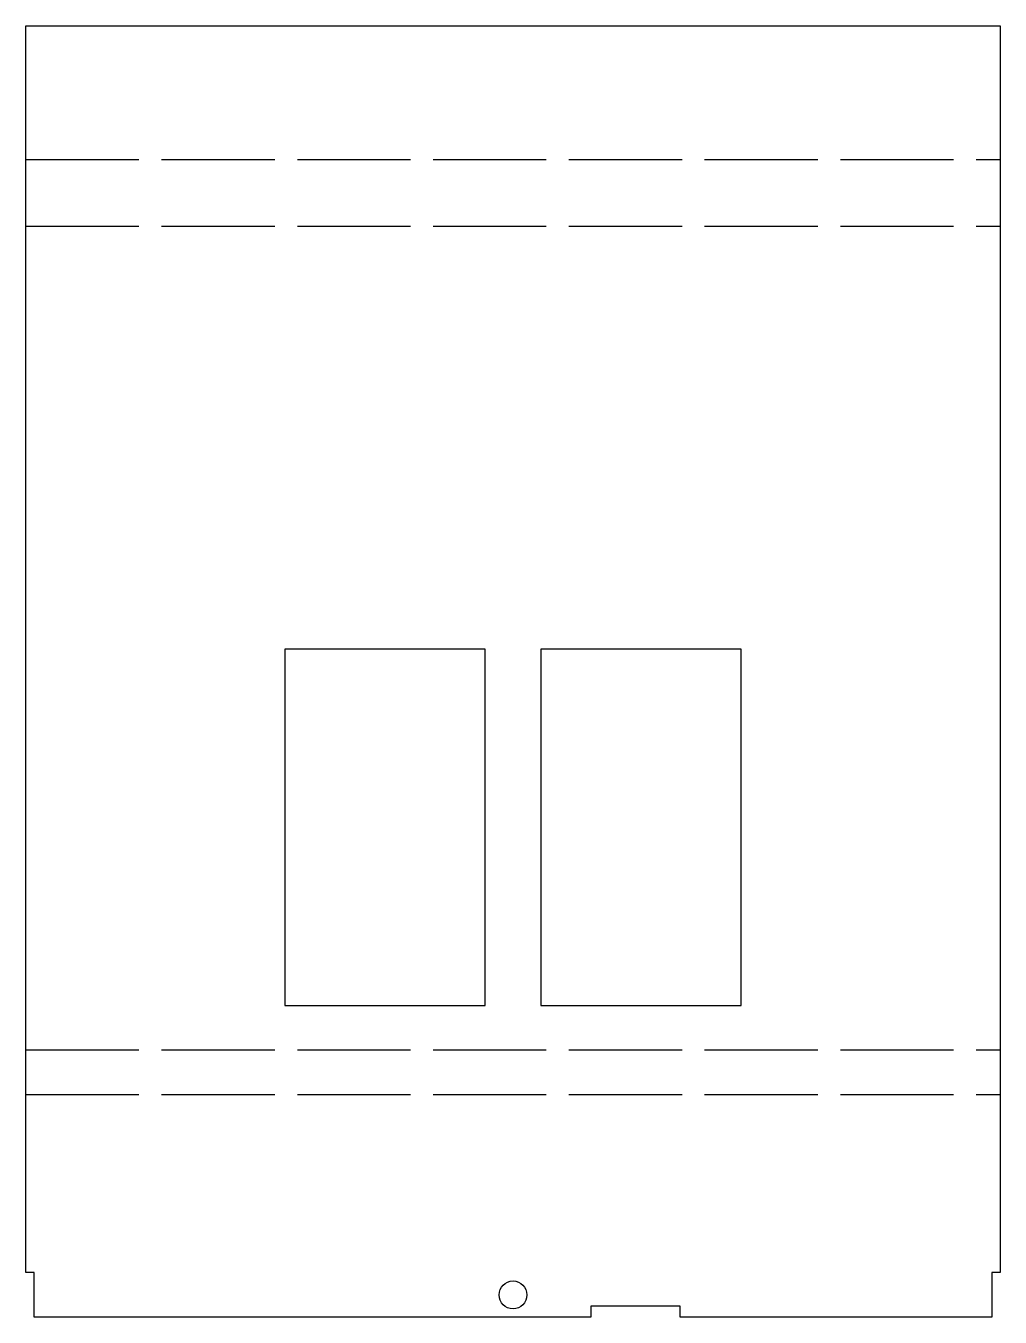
# Model space of a CAD drawing. Header units: inches. Extents: x 0 to 10.9, y 0 to 14.5.
import ezdxf

# ---------------------------------------------------------------- set-up
doc = ezdxf.new("R2010")
doc.units = ezdxf.units.IN
doc.header["$MEASUREMENT"] = 0
doc.linetypes.add('DASHED', pattern=[1.524, 1.27, -0.254])
doc.layers.add('BEND', color=1, linetype='DASHED')
doc.layers.add('CUT', color=7, linetype='CONTINUOUS')

msp = doc.modelspace()

# ---------------------------------------------------------------- linework, layer by layer
at = {"layer": 'BEND', "linetype": 'DASHED'}
for p, q in [((0, 13), (10.9375, 13)), ((0, 12.25), (10.9375, 12.25)), ((0, 3), (10.9375, 3)), ((0, 2.5), (10.9375, 2.5))]:
    msp.add_line(p, q, dxfattribs=at)
at = {"layer": 'CUT'}
for p, q in [((0, 0.5), (0, 14.5)), ((0, 14.5), (10.9375, 14.5)), ((10.9375, 14.5), (10.9375, 0.5)), ((5.15625, 7.5), (2.90625, 7.5)), ((2.90625, 7.5), (2.90625, 3.5)), ((5.15625, 3.5), (5.15625, 7.5)), ((8.03125, 7.5), (5.78125, 7.5)), ((5.78125, 7.5), (5.78125, 3.5)), ((8.03125, 3.5), (8.03125, 7.5)), ((2.90625, 3.5), (5.15625, 3.5)), ((5.78125, 3.5), (8.03125, 3.5)), ((0.09375, 0.5), (0, 0.5)), ((0.09375, 0), (0.09375, 0.5)), ((10.9375, 0.5), (10.84375, 0.5)), ((10.84375, 0.5), (10.84375, 0)), ((6.34375, 0), (0.09375, 0)), ((7.34375, 0.125), (6.34375, 0.125)), ((6.34375, 0.125), (6.34375, 0)), ((7.34375, 0), (7.34375, 0.125)), ((10.84375, 0), (7.34375, 0))]:
    msp.add_line(p, q, dxfattribs=at)
msp.add_circle((5.46875, 0.25), 0.15625, dxfattribs=at)

doc.saveas('drawing.dxf')
